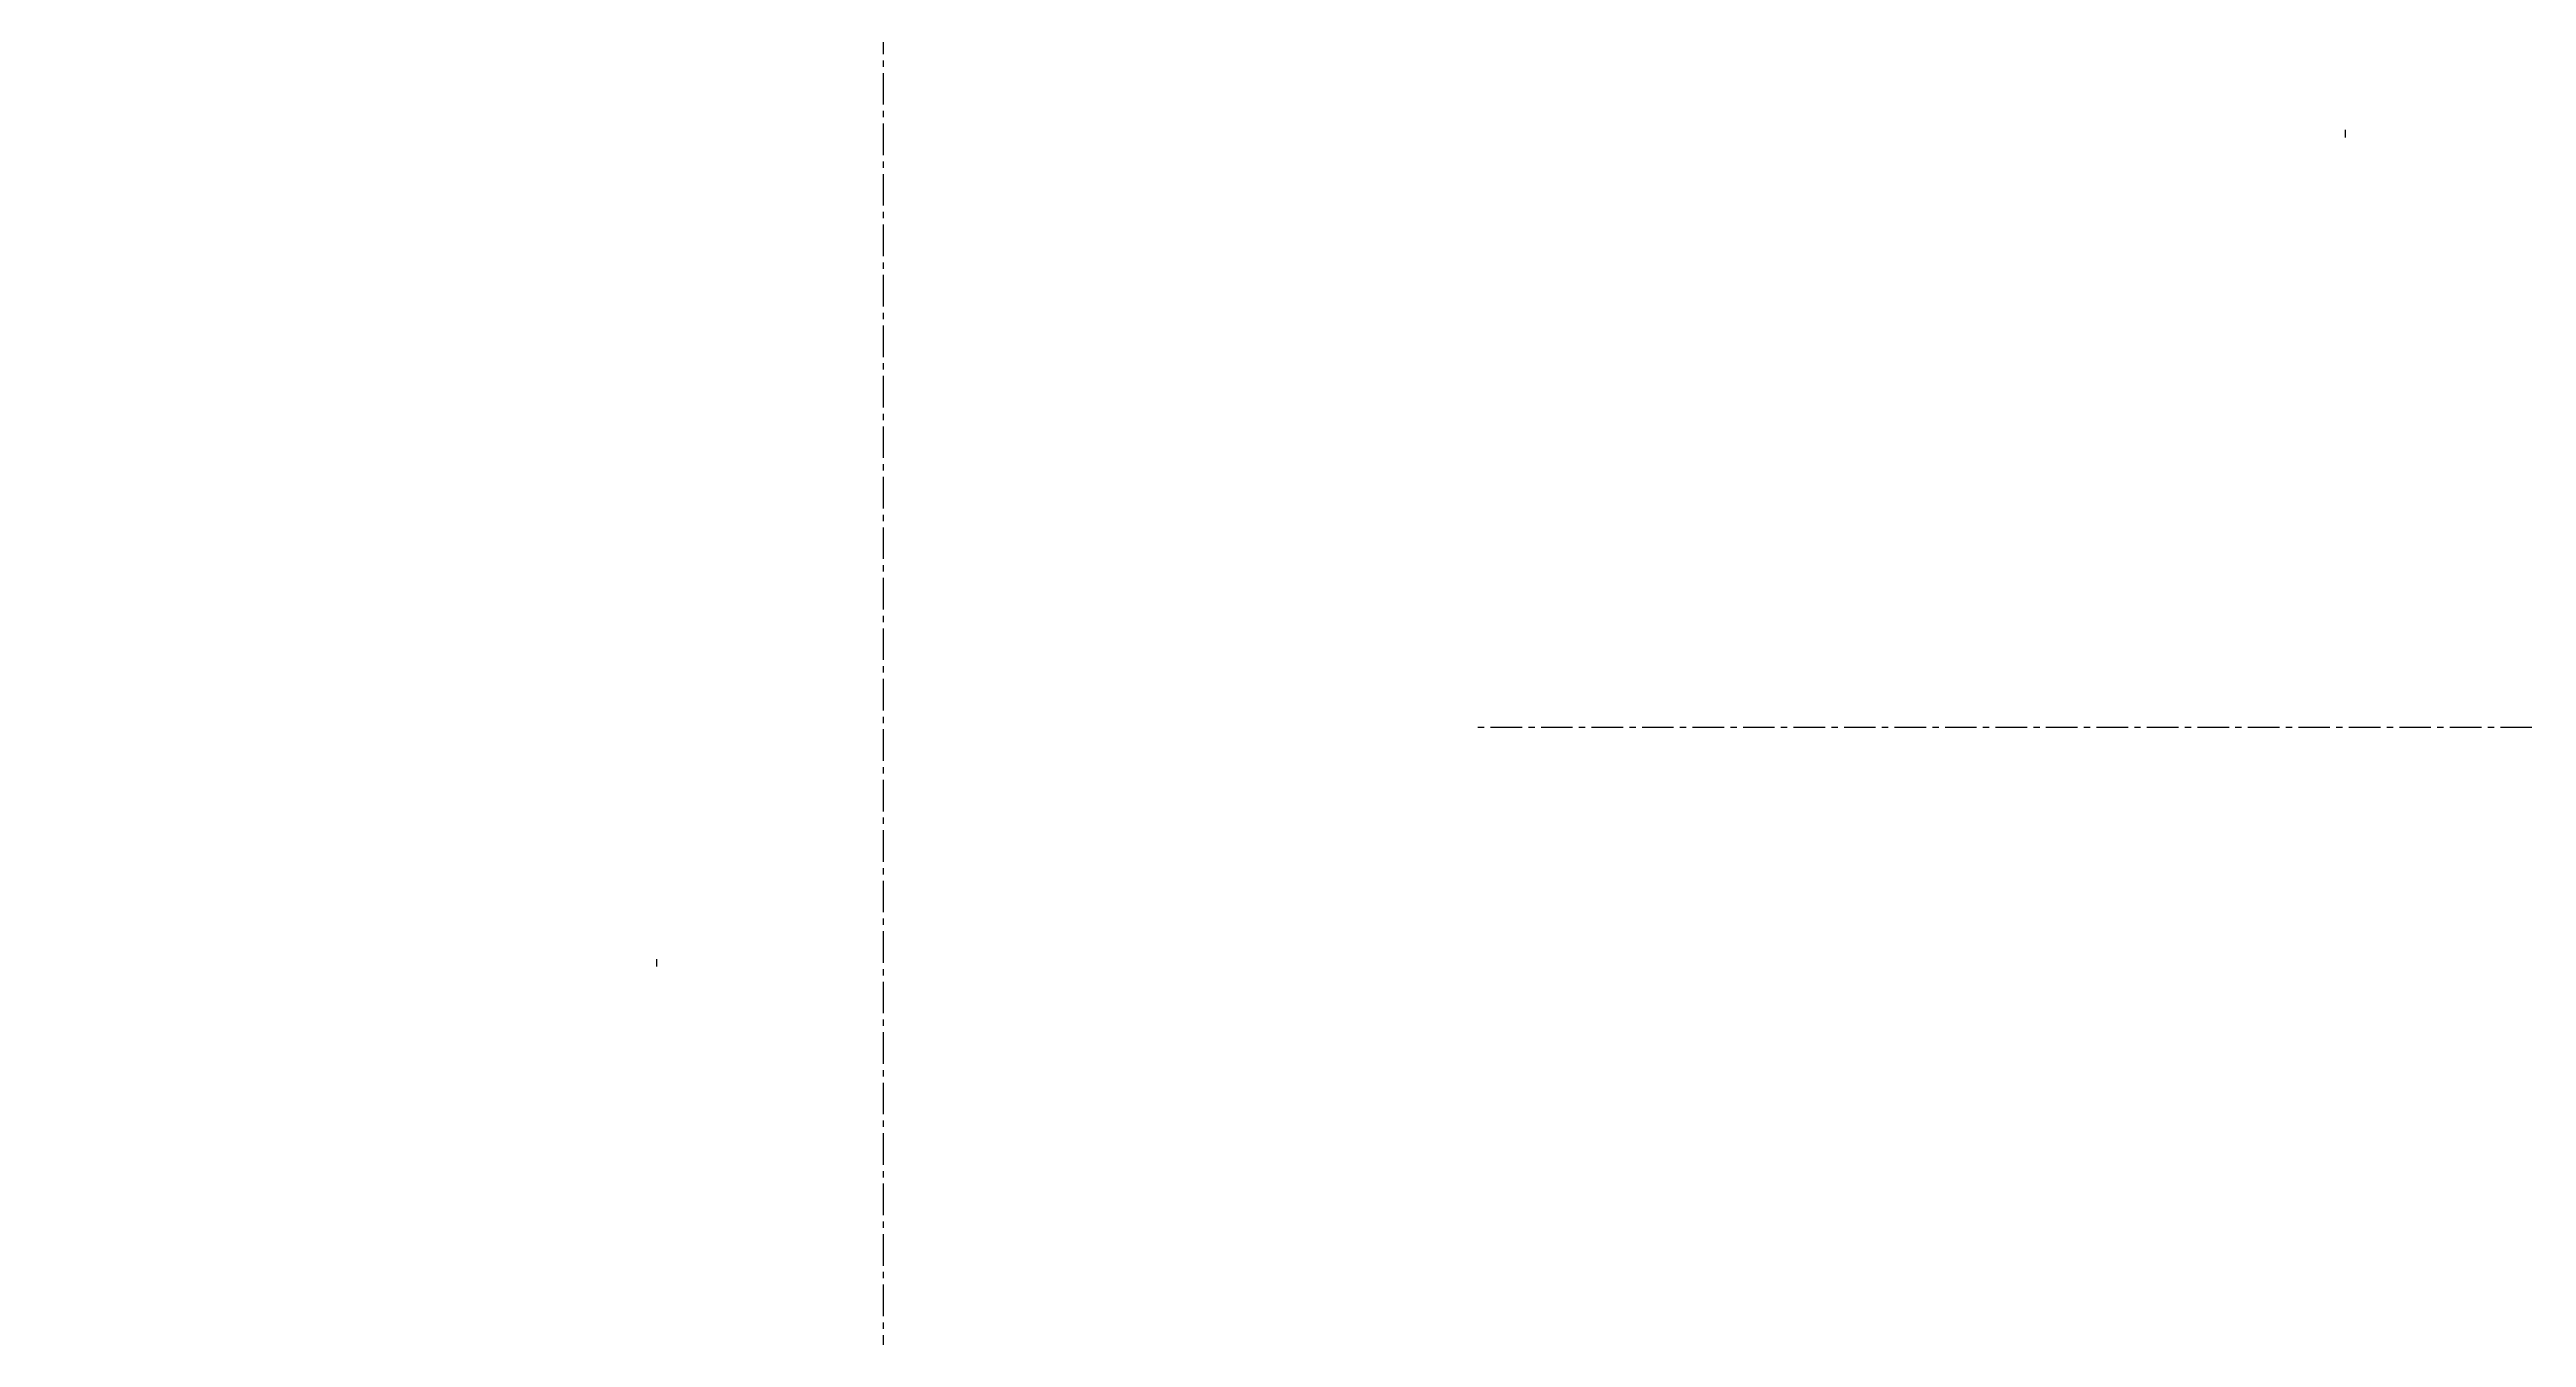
# Model space of a CAD drawing. Extents: x -662 to 7167, y -426 to 2826.
# Drawn here: x -581 to 400, y 827 to 1337 of the extents above; entities that cross this region are included whole.
import ezdxf
from ezdxf.enums import TextEntityAlignment as Align

# ---------------------------------------------------------------- set-up
doc = ezdxf.new("R2010")
doc.units = 0
doc.header["$LTSCALE"] = 10
doc.linetypes.add('G02-1-PRDXXXX-E-MET-01-P01-01$0$CENTER', pattern=[2, 1.25, -0.25, 0.25, -0.25])
for name, color, linetype in [('G02-1-PRDXXXX-E-MEQP-01-P01-01$0$EQ INST-HTpwr', 9, 'Continuous'), ('G02-1-PRDXXXX-E-MET-01-P01-01$0$CL_CABLE TRAY', 200, 'G02-1-PRDXXXX-E-MET-01-P01-01$0$CENTER'), ('G02-1-PRDXXXX-E-MET-01-P01-01$0$CL_CABLE TRAY INST', 200, 'G02-1-PRDXXXX-E-MET-01-P01-01$0$CENTER')]:
    doc.layers.add(name, color=color, linetype=linetype)
doc.layers.add('G02-1-PRDXXXX-M-MPIP-01-P01-01 (BASE)$0$NOZZLE TAG', color=7, linetype='Continuous', true_color=0x013f7f, plot=False)
doc.styles.add('G02-1-PRDXXXX-E-MEQP-01-P01-01$0$Standard', font='Franklin%20Gothic%20Medium%20Cond%20Regular.ttf')
doc.styles.add('G02-1-PRDXXXX-M-MPIP-01-P01-01 (BASE)$0$Scovan Standard', font='Franklin%20Gothic%20Medium%20Cond%20Regular.ttf', dxfattribs={"height": 2.5})

# ---------------------------------------------------------------- blocks, each defined once
blk = doc.blocks.new('G02-1-PRDXXXX-M-MPIP-01-P01-01 (BASE)$0$SKID-MODULE-NOZZLE-89')
at = {"layer": 'DEFPOINTS', "extrusion": (-1, 0, -1.83697e-16), "style": 'G02-1-PRDXXXX-M-MPIP-01-P01-01 (BASE)$0$Scovan Standard', "width": 0.8}
for tag, p in [('NOZZLE_ELEVATION', (0, -8, 1.5)), ('NOZZLE_NORTHING', (0, 0, 1.5)), ('NOZZLE_EASTING', (0, -4, 1.5)), ('NOZZLE_RATING', (0, 4, 1.5)), ('NOZZLE_LINE#', (0, -12, 1.5)), ('NOZZLE_SIZE', (0, 8, 1.5)), ('NOZZLE_TAG', (0, 12, 1.5))]:
    blk.add_attdef(tag, text='', height=2.5, dxfattribs=at).set_placement(p, align=Align.MIDDLE_CENTER)
blk = doc.blocks.new('G02-1-PRDXXXX-M-MPIP-01-P01-01 (BASE)$0$SKID-MODULE-NOZZLE-114')
at = {"layer": 'DEFPOINTS', "extrusion": (-1, 0, -1.83697e-16), "style": 'G02-1-PRDXXXX-M-MPIP-01-P01-01 (BASE)$0$Scovan Standard', "width": 0.8}
for tag, p in [('NOZZLE_ELEVATION', (0, -8, 1.5)), ('NOZZLE_NORTHING', (0, 0, 1.5)), ('NOZZLE_EASTING', (0, -4, 1.5)), ('NOZZLE_RATING', (0, 4, 1.5)), ('NOZZLE_LINE#', (0, -12, 1.5)), ('NOZZLE_SIZE', (0, 8, 1.5)), ('NOZZLE_TAG', (0, 12, 1.5))]:
    blk.add_attdef(tag, text='', height=2.5, dxfattribs=at).set_placement(p, align=Align.MIDDLE_CENTER)
blk = doc.blocks.new('G02-1-PRDXXXX-M-MPIP-01-P01-01 (BASE)$0$SKID-MODULE-NOZZLE-33')
at = {"layer": 'DEFPOINTS', "extrusion": (-1, 0, -1.83697e-16), "style": 'G02-1-PRDXXXX-M-MPIP-01-P01-01 (BASE)$0$Scovan Standard', "width": 0.8}
for tag, p in [('NOZZLE_ELEVATION', (0, -8, 1.5)), ('NOZZLE_NORTHING', (0, 0, 1.5)), ('NOZZLE_EASTING', (0, -4, 1.5)), ('NOZZLE_RATING', (0, 4, 1.5)), ('NOZZLE_LINE#', (0, -12, 1.5)), ('NOZZLE_SIZE', (0, 8, 1.5)), ('NOZZLE_TAG', (0, 12, 1.5))]:
    blk.add_attdef(tag, text='', height=2.5, dxfattribs=at).set_placement(p, align=Align.MIDDLE_CENTER)
blk = doc.blocks.new('*U144')
at = {"layer": 'DEFPOINTS'}
for p, q in [((-1.5, 0), (1.5, 0)), ((0, 1.5), (0, -1.5))]:
    blk.add_line(p, q, dxfattribs=at)
at = {"layer": 'DEFPOINTS', "extrusion": (0, -1, 0), "style": 'G02-1-PRDXXXX-E-MEQP-01-P01-01$0$Standard'}
for tag, p in [('E-CIRCUIT#', (402.98, 0, -24.55)), ('E-PANEL#', (407.24, 0, -24.55)), ('E-DIMENSIONS', (411.49, 0, -24.55)), ('E-CATALOG#', (415.74, 0, -24.55)), ('E-MANUFACTURER', (419.99, 0, -24.55)), ('E-D.DESCRIPTION', (424.25, 0, -24.55)), ('E-BOM#', (428.5, 0, -24.55)), ('E-G.DESCRIPTION', (432.75, 0, -24.55)), ('E-TAG', (437.01, 0, -24.55))]:
    blk.add_attdef(tag, text='', height=2.5, rotation=270, dxfattribs=at).set_placement(p, align=Align.TOP_LEFT)
blk = doc.blocks.new('*U145')
at = {"layer": 'DEFPOINTS'}
for p, q in [((-1.5, 0), (1.5, 0)), ((0, 1.5), (0, -1.5))]:
    blk.add_line(p, q, dxfattribs=at)
at = {"layer": 'DEFPOINTS', "extrusion": (0, -1, 0), "style": 'G02-1-PRDXXXX-E-MEQP-01-P01-01$0$Standard'}
for tag, p in [('E-CIRCUIT#', (418.03, 0, -24.55)), ('E-PANEL#', (422.28, 0, -24.55)), ('E-DIMENSIONS', (426.54, 0, -24.55)), ('E-CATALOG#', (430.79, 0, -24.55)), ('E-MANUFACTURER', (435.04, 0, -24.55)), ('E-D.DESCRIPTION', (439.29, 0, -24.55)), ('E-BOM#', (443.55, 0, -24.55)), ('E-G.DESCRIPTION', (447.8, 0, -24.55)), ('E-TAG', (452.05, 0, -24.55))]:
    blk.add_attdef(tag, text='', height=2.5, rotation=270, dxfattribs=at).set_placement(p, align=Align.TOP_LEFT)

msp = doc.modelspace()

# ---------------------------------------------------------------- linework, layer by layer
at = {"layer": 'G02-1-PRDXXXX-E-MET-01-P01-01$0$CL_CABLE TRAY'}
for p, q in [((-251.2, 75, 2670.19), (-251.2, 2175, 2670.19)), ((-251.2, 75, 230.19), (-251.2, 2175, 230.19))]:
    msp.add_line(p, q, dxfattribs=at)
at = {"layer": 'G02-1-PRDXXXX-E-MET-01-P01-01$0$CL_CABLE TRAY INST'}
msp.add_line((2981.86, 1068.28, 63.5), (-18.14, 1068.28, 63.5), dxfattribs=at)

# ---------------------------------------------------------------- block references
at = {"layer": 'G02-1-PRDXXXX-E-MEQP-01-P01-01$0$EQ INST-HTpwr', "extrusion": (-1, -2.44929e-16, 0)}
ref = msp.add_blockref('*U145', (-1303.5, 3108.65, -328), dxfattribs=dict(at, xscale=-1, rotation=270))
ref.add_attrib('E-TAG', 'MIQ-PJB-PE-P0102-1', dxfattribs={"layer": 'DEFPOINTS', "extrusion": (-2.44929e-16, 1, 2.22045e-16), "height": 2.5, "style": 'G02-1-PRDXXXX-E-MEQP-01-P01-01$0$Standard'}).set_placement((-328, 3560.7, 1278.95), align=Align.TOP_LEFT)
ref.add_attrib('E-G.DESCRIPTION', 'MIQ POWER JUNCTION BOX and BRACKETS', dxfattribs={"layer": 'DEFPOINTS', "extrusion": (-2.44929e-16, 1, 2.22045e-16), "height": 2.5, "style": 'G02-1-PRDXXXX-E-MEQP-01-P01-01$0$Standard'}).set_placement((-328, 3556.45, 1278.95), align=Align.TOP_LEFT)
ref.add_attrib('E-BOM#', '2 & 3', dxfattribs={"layer": 'DEFPOINTS', "extrusion": (-2.44929e-16, 1, 2.22045e-16), "height": 2.5, "style": 'G02-1-PRDXXXX-E-MEQP-01-P01-01$0$Standard'}).set_placement((-328, 3552.2, 1278.95), align=Align.TOP_LEFT)
ref.add_attrib('E-D.DESCRIPTION', 'POWER KIT', dxfattribs={"layer": 'DEFPOINTS', "extrusion": (-2.44929e-16, 1, 2.22045e-16), "height": 2.5, "style": 'G02-1-PRDXXXX-E-MEQP-01-P01-01$0$Standard'}).set_placement((-328, 3547.94, 1278.95), align=Align.TOP_LEFT)
ref.add_attrib('E-MANUFACTURER', 'THERMON', dxfattribs={"layer": 'DEFPOINTS', "extrusion": (-2.44929e-16, 1, 2.22045e-16), "height": 2.5, "style": 'G02-1-PRDXXXX-E-MEQP-01-P01-01$0$Standard'}).set_placement((-328, 3543.69, 1278.95), align=Align.TOP_LEFT)
ref.add_attrib('E-CATALOG#', 'MIQ-PJBRP-TB4', dxfattribs={"layer": 'DEFPOINTS', "extrusion": (-2.44929e-16, 1, 2.22045e-16), "height": 2.5, "style": 'G02-1-PRDXXXX-E-MEQP-01-P01-01$0$Standard'}).set_placement((-328, 3539.44, 1278.95), align=Align.TOP_LEFT)
ref.add_attrib('E-DIMENSIONS', '227Hx170Wx91D', dxfattribs={"layer": 'DEFPOINTS', "extrusion": (-2.44929e-16, 1, 2.22045e-16), "height": 2.5, "style": 'G02-1-PRDXXXX-E-MEQP-01-P01-01$0$Standard'}).set_placement((-328, 3535.19, 1278.95), align=Align.TOP_LEFT)
ref.add_attrib('E-PANEL#', 'HTP-I01', dxfattribs={"layer": 'DEFPOINTS', "extrusion": (-2.44929e-16, 1, 2.22045e-16), "height": 2.5, "style": 'G02-1-PRDXXXX-E-MEQP-01-P01-01$0$Standard'}).set_placement((-328, 3530.93, 1278.95), align=Align.TOP_LEFT)
ref.add_attrib('E-CIRCUIT#', 'XX', dxfattribs={"layer": 'DEFPOINTS', "extrusion": (-2.44929e-16, 1, 2.22045e-16), "height": 2.5, "style": 'G02-1-PRDXXXX-E-MEQP-01-P01-01$0$Standard'}).set_placement((-328, 3526.68, 1278.95), align=Align.TOP_LEFT)
at = {"layer": 'G02-1-PRDXXXX-E-MEQP-01-P01-01$0$EQ INST-HTpwr', "extrusion": (1, 3.67394e-16, 0)}
ref = msp.add_blockref('*U144', (975, 3094.45, -341.1), dxfattribs=dict(at, xscale=-1, rotation=270))
ref.add_attrib('E-TAG', 'MIQ-PJB-PE-I0105-1', dxfattribs={"layer": 'DEFPOINTS', "extrusion": (3.67394e-16, -1, 2.22045e-16), "height": 2.5, "style": 'G02-1-PRDXXXX-E-MEQP-01-P01-01$0$Standard'}).set_placement((-341.1, 3531.46, -999.55), align=Align.TOP_LEFT)
ref.add_attrib('E-G.DESCRIPTION', 'MIQ POWER JUNCTION BOX and BRACKETS', dxfattribs={"layer": 'DEFPOINTS', "extrusion": (3.67394e-16, -1, 2.22045e-16), "height": 2.5, "style": 'G02-1-PRDXXXX-E-MEQP-01-P01-01$0$Standard'}).set_placement((-341.1, 3527.2, -999.55), align=Align.TOP_LEFT)
ref.add_attrib('E-BOM#', '2 & 3', dxfattribs={"layer": 'DEFPOINTS', "extrusion": (3.67394e-16, -1, 2.22045e-16), "height": 2.5, "style": 'G02-1-PRDXXXX-E-MEQP-01-P01-01$0$Standard'}).set_placement((-341.1, 3522.95, -999.55), align=Align.TOP_LEFT)
ref.add_attrib('E-D.DESCRIPTION', 'POWER KIT', dxfattribs={"layer": 'DEFPOINTS', "extrusion": (3.67394e-16, -1, 2.22045e-16), "height": 2.5, "style": 'G02-1-PRDXXXX-E-MEQP-01-P01-01$0$Standard'}).set_placement((-341.1, 3518.7, -999.55), align=Align.TOP_LEFT)
ref.add_attrib('E-MANUFACTURER', 'THERMON', dxfattribs={"layer": 'DEFPOINTS', "extrusion": (3.67394e-16, -1, 2.22045e-16), "height": 2.5, "style": 'G02-1-PRDXXXX-E-MEQP-01-P01-01$0$Standard'}).set_placement((-341.1, 3514.44, -999.55), align=Align.TOP_LEFT)
ref.add_attrib('E-CATALOG#', 'MIQ-PJBRP-TB4', dxfattribs={"layer": 'DEFPOINTS', "extrusion": (3.67394e-16, -1, 2.22045e-16), "height": 2.5, "style": 'G02-1-PRDXXXX-E-MEQP-01-P01-01$0$Standard'}).set_placement((-341.1, 3510.19, -999.55), align=Align.TOP_LEFT)
ref.add_attrib('E-DIMENSIONS', '227Hx170Wx91D', dxfattribs={"layer": 'DEFPOINTS', "extrusion": (3.67394e-16, -1, 2.22045e-16), "height": 2.5, "style": 'G02-1-PRDXXXX-E-MEQP-01-P01-01$0$Standard'}).set_placement((-341.1, 3505.94, -999.55), align=Align.TOP_LEFT)
ref.add_attrib('E-PANEL#', 'HTP-I01', dxfattribs={"layer": 'DEFPOINTS', "extrusion": (3.67394e-16, -1, 2.22045e-16), "height": 2.5, "style": 'G02-1-PRDXXXX-E-MEQP-01-P01-01$0$Standard'}).set_placement((-341.1, 3501.69, -999.55), align=Align.TOP_LEFT)
ref.add_attrib('E-CIRCUIT#', 'XX', dxfattribs={"layer": 'DEFPOINTS', "extrusion": (3.67394e-16, -1, 2.22045e-16), "height": 2.5, "style": 'G02-1-PRDXXXX-E-MEQP-01-P01-01$0$Standard'}).set_placement((-341.1, 3497.43, -999.55), align=Align.TOP_LEFT)
at = {"layer": 'G02-1-PRDXXXX-M-MPIP-01-P01-01 (BASE)$0$NOZZLE TAG'}
ref = msp.add_blockref('G02-1-PRDXXXX-M-MPIP-01-P01-01 (BASE)$0$SKID-MODULE-NOZZLE-114', (-280, 1305, 3107.15), dxfattribs=at)
ref.add_attrib('NOZZLE_TAG', 'N3', dxfattribs={"layer": 'DEFPOINTS', "extrusion": (-1, 0, -1.83697e-16), "height": 2.5, "style": 'G02-1-PRDXXXX-M-MPIP-01-P01-01 (BASE)$0$Scovan Standard', "width": 0.8}).set_placement((-1305, 3119.15, 281.5), align=Align.MIDDLE_CENTER)
ref.add_attrib('NOZZLE_SIZE', '114', dxfattribs={"layer": 'DEFPOINTS', "extrusion": (-1, 0, -1.83697e-16), "height": 2.5, "style": 'G02-1-PRDXXXX-M-MPIP-01-P01-01 (BASE)$0$Scovan Standard', "width": 0.8}).set_placement((-1305, 3115.15, 281.5), align=Align.MIDDLE_CENTER)
ref.add_attrib('NOZZLE_RATING', 'CL600', dxfattribs={"layer": 'DEFPOINTS', "extrusion": (-1, 0, -1.83697e-16), "height": 2.5, "style": 'G02-1-PRDXXXX-M-MPIP-01-P01-01 (BASE)$0$Scovan Standard', "width": 0.8}).set_placement((-1305, 3111.15, 281.5), align=Align.MIDDLE_CENTER)
ref.add_attrib('NOZZLE_NORTHING', 'N 1+305', dxfattribs={"layer": 'DEFPOINTS', "extrusion": (-1, 0, -1.83697e-16), "height": 2.5, "style": 'G02-1-PRDXXXX-M-MPIP-01-P01-01 (BASE)$0$Scovan Standard', "width": 0.8}).set_placement((-1305, 3107.15, 281.5), align=Align.MIDDLE_CENTER)
ref.add_attrib('NOZZLE_EASTING', 'E -0+280', dxfattribs={"layer": 'DEFPOINTS', "extrusion": (-1, 0, -1.83697e-16), "height": 2.5, "style": 'G02-1-PRDXXXX-M-MPIP-01-P01-01 (BASE)$0$Scovan Standard', "width": 0.8}).set_placement((-1305, 3103.15, 281.5), align=Align.MIDDLE_CENTER)
ref.add_attrib('NOZZLE_ELEVATION', '3.107M', dxfattribs={"layer": 'DEFPOINTS', "extrusion": (-1, 0, -1.83697e-16), "height": 2.5, "style": 'G02-1-PRDXXXX-M-MPIP-01-P01-01 (BASE)$0$Scovan Standard', "width": 0.8}).set_placement((-1305, 3099.15, 281.5), align=Align.MIDDLE_CENTER)
ref.add_attrib('NOZZLE_LINE#', '114-PE-C1C5-P0102', dxfattribs={"layer": 'DEFPOINTS', "extrusion": (-1, 0, -1.83697e-16), "height": 2.5, "style": 'G02-1-PRDXXXX-M-MPIP-01-P01-01 (BASE)$0$Scovan Standard', "width": 0.8}).set_placement((-1305, 3095.15, 281.5), align=Align.MIDDLE_CENTER)
ref = msp.add_blockref('G02-1-PRDXXXX-M-MPIP-01-P01-01 (BASE)$0$SKID-MODULE-NOZZLE-33', (-280, 1080, 2265.85), dxfattribs=at)
ref.add_attrib('NOZZLE_TAG', 'N10', dxfattribs={"layer": 'DEFPOINTS', "extrusion": (-1, 0, -1.83697e-16), "height": 2.5, "style": 'G02-1-PRDXXXX-M-MPIP-01-P01-01 (BASE)$0$Scovan Standard', "width": 0.8}).set_placement((-1080, 2277.85, 281.5), align=Align.MIDDLE_CENTER)
ref.add_attrib('NOZZLE_SIZE', '33', dxfattribs={"layer": 'DEFPOINTS', "extrusion": (-1, 0, -1.83697e-16), "height": 2.5, "style": 'G02-1-PRDXXXX-M-MPIP-01-P01-01 (BASE)$0$Scovan Standard', "width": 0.8}).set_placement((-1080, 2273.85, 281.5), align=Align.MIDDLE_CENTER)
ref.add_attrib('NOZZLE_RATING', 'CL150', dxfattribs={"layer": 'DEFPOINTS', "extrusion": (-1, 0, -1.83697e-16), "height": 2.5, "style": 'G02-1-PRDXXXX-M-MPIP-01-P01-01 (BASE)$0$Scovan Standard', "width": 0.8}).set_placement((-1080, 2269.85, 281.5), align=Align.MIDDLE_CENTER)
ref.add_attrib('NOZZLE_NORTHING', 'N 1+080', dxfattribs={"layer": 'DEFPOINTS', "extrusion": (-1, 0, -1.83697e-16), "height": 2.5, "style": 'G02-1-PRDXXXX-M-MPIP-01-P01-01 (BASE)$0$Scovan Standard', "width": 0.8}).set_placement((-1080, 2265.85, 281.5), align=Align.MIDDLE_CENTER)
ref.add_attrib('NOZZLE_EASTING', 'E -0+280', dxfattribs={"layer": 'DEFPOINTS', "extrusion": (-1, 0, -1.83697e-16), "height": 2.5, "style": 'G02-1-PRDXXXX-M-MPIP-01-P01-01 (BASE)$0$Scovan Standard', "width": 0.8}).set_placement((-1080, 2261.85, 281.5), align=Align.MIDDLE_CENTER)
ref.add_attrib('NOZZLE_ELEVATION', '2.266M', dxfattribs={"layer": 'DEFPOINTS', "extrusion": (-1, 0, -1.83697e-16), "height": 2.5, "style": 'G02-1-PRDXXXX-M-MPIP-01-P01-01 (BASE)$0$Scovan Standard', "width": 0.8}).set_placement((-1080, 2257.85, 281.5), align=Align.MIDDLE_CENTER)
ref.add_attrib('NOZZLE_LINE#', '33-IA-A2B1-P0108', dxfattribs={"layer": 'DEFPOINTS', "extrusion": (-1, 0, -1.83697e-16), "height": 2.5, "style": 'G02-1-PRDXXXX-M-MPIP-01-P01-01 (BASE)$0$Scovan Standard', "width": 0.8}).set_placement((-1080, 2253.85, 281.5), align=Align.MIDDLE_CENTER)
ref = msp.add_blockref('G02-1-PRDXXXX-M-MPIP-01-P01-01 (BASE)$0$SKID-MODULE-NOZZLE-89', (-580, 975, 3094.45), dxfattribs=at)
ref.add_attrib('NOZZLE_TAG', 'N6', dxfattribs={"layer": 'DEFPOINTS', "extrusion": (-1, 0, -1.83697e-16), "height": 2.5, "style": 'G02-1-PRDXXXX-M-MPIP-01-P01-01 (BASE)$0$Scovan Standard', "width": 0.8}).set_placement((-975, 3106.45, 581.5), align=Align.MIDDLE_CENTER)
ref.add_attrib('NOZZLE_SIZE', '89', dxfattribs={"layer": 'DEFPOINTS', "extrusion": (-1, 0, -1.83697e-16), "height": 2.5, "style": 'G02-1-PRDXXXX-M-MPIP-01-P01-01 (BASE)$0$Scovan Standard', "width": 0.8}).set_placement((-975, 3102.45, 581.5), align=Align.MIDDLE_CENTER)
ref.add_attrib('NOZZLE_RATING', 'CL600', dxfattribs={"layer": 'DEFPOINTS', "extrusion": (-1, 0, -1.83697e-16), "height": 2.5, "style": 'G02-1-PRDXXXX-M-MPIP-01-P01-01 (BASE)$0$Scovan Standard', "width": 0.8}).set_placement((-975, 3098.45, 581.5), align=Align.MIDDLE_CENTER)
ref.add_attrib('NOZZLE_NORTHING', 'N 0+975', dxfattribs={"layer": 'DEFPOINTS', "extrusion": (-1, 0, -1.83697e-16), "height": 2.5, "style": 'G02-1-PRDXXXX-M-MPIP-01-P01-01 (BASE)$0$Scovan Standard', "width": 0.8}).set_placement((-975, 3094.45, 581.5), align=Align.MIDDLE_CENTER)
ref.add_attrib('NOZZLE_EASTING', 'E -0+580', dxfattribs={"layer": 'DEFPOINTS', "extrusion": (-1, 0, -1.83697e-16), "height": 2.5, "style": 'G02-1-PRDXXXX-M-MPIP-01-P01-01 (BASE)$0$Scovan Standard', "width": 0.8}).set_placement((-975, 3090.45, 581.5), align=Align.MIDDLE_CENTER)
ref.add_attrib('NOZZLE_ELEVATION', '3.094M', dxfattribs={"layer": 'DEFPOINTS', "extrusion": (-1, 0, -1.83697e-16), "height": 2.5, "style": 'G02-1-PRDXXXX-M-MPIP-01-P01-01 (BASE)$0$Scovan Standard', "width": 0.8}).set_placement((-975, 3086.45, 581.5), align=Align.MIDDLE_CENTER)
ref.add_attrib('NOZZLE_LINE#', '89-PE-C1C5-I0105', dxfattribs={"layer": 'DEFPOINTS', "extrusion": (-1, 0, -1.83697e-16), "height": 2.5, "style": 'G02-1-PRDXXXX-M-MPIP-01-P01-01 (BASE)$0$Scovan Standard', "width": 0.8}).set_placement((-975, 3082.45, 581.5), align=Align.MIDDLE_CENTER)

doc.saveas('drawing.dxf')
